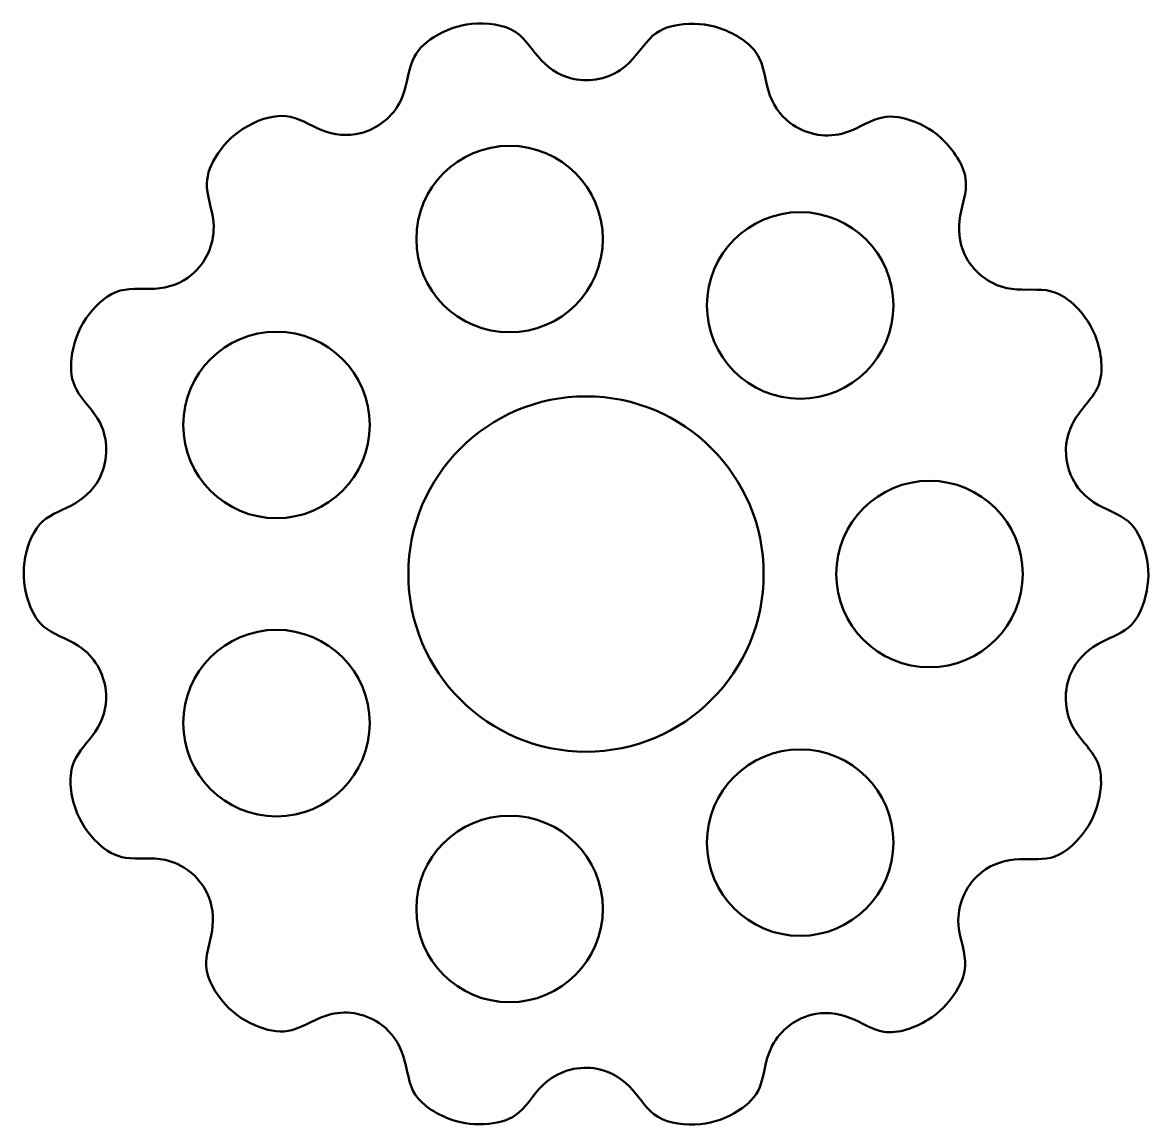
# Model space of a CAD drawing. Header units: millimetres. Extents: x 174.8 to 232.2, y 161.9 to 218.1.
import ezdxf

# ---------------------------------------------------------------- set-up
doc = ezdxf.new("R2010")
doc.units = ezdxf.units.MM
doc.header["$LTSCALE"] = 0.75
doc.layers.add('Visible', color=7, linetype='Continuous', lineweight=50)

msp = doc.modelspace()

# ---------------------------------------------------------------- linework, layer by layer
at = {"layer": 'Visible', "extrusion": (0, 0, -1)}
for centre, radius in [((-199.565, 207.085), 4.75), ((-214.37, 203.705), 4.75), ((-187.692, 197.616), 4.75), ((-203.459, 190.023), 9.05), ((-220.959, 190.023), 4.75), ((-187.692, 182.43), 4.75), ((-214.37, 176.341), 4.75), ((-199.565, 172.962), 4.75)]:
    msp.add_circle(centre, radius, dxfattribs=at)
at = {"layer": 'Visible'}
msp.add_open_spline([(227.984, 195.595), (227.827, 196.287), (227.912, 197.021), (228.221, 197.646), (228.552, 198.316), (229.165, 198.833), (229.477, 199.435), (229.852, 200.16), (229.745, 201.129), (229.482, 201.934), (229.259, 202.617), (228.855, 203.225), (228.312, 203.745), (227.904, 204.135), (227.437, 204.405), (226.915, 204.475), (226.289, 204.559), (225.568, 204.44), (224.896, 204.585), (223.974, 204.784), (223.153, 205.449), (222.747, 206.312), (222.461, 206.922), (222.407, 207.612), (222.525, 208.27), (222.634, 208.884), (222.856, 209.466), (222.811, 210.024), (222.751, 210.761), (222.261, 211.505), (221.724, 212.059), (221.244, 212.555), (220.646, 212.914), (219.962, 213.147), (219.422, 213.332), (218.873, 213.39), (218.366, 213.235), (217.759, 213.049), (217.158, 212.62), (216.485, 212.451), (215.591, 212.228), (214.589, 212.441), (213.847, 213.007), (213.312, 213.415), (212.941, 213.998), (212.748, 214.637), (212.562, 215.253), (212.518, 215.904), (212.235, 216.407), (211.892, 217.019), (211.186, 217.465), (210.502, 217.744), (209.849, 218.011), (209.161, 218.098), (208.432, 218.032), (207.841, 217.979), (207.279, 217.808), (206.866, 217.447), (206.376, 217.017), (206.017, 216.344), (205.467, 215.885), (204.79, 215.32), (203.85, 215.07), (202.967, 215.216), (202.28, 215.329), (201.659, 215.687), (201.187, 216.189), (200.723, 216.682), (200.39, 217.286), (199.885, 217.625), (199.275, 218.034), (198.393, 218.115), (197.629, 218.043), (196.953, 217.98), (196.312, 217.745), (195.708, 217.368), (195.216, 217.06), (194.813, 216.665), (194.612, 216.166), (194.368, 215.559), (194.332, 214.795), (194.025, 214.148), (193.638, 213.329), (192.854, 212.697), (191.964, 212.474), (191.307, 212.31), (190.617, 212.387), (189.995, 212.637), (189.36, 212.893), (188.794, 213.288), (188.181, 213.351), (187.449, 213.425), (186.621, 213.101), (185.975, 212.693), (185.41, 212.337), (184.944, 211.84), (184.577, 211.241), (184.279, 210.755), (184.106, 210.233), (184.148, 209.705), (184.198, 209.074), (184.479, 208.395), (184.492, 207.704), (184.509, 206.79), (184.081, 205.868), (183.372, 205.273), (182.844, 204.829), (182.174, 204.596), (181.492, 204.554), (180.792, 204.511), (180.097, 204.623), (179.509, 204.388), (178.913, 204.149), (178.384, 203.606), (177.998, 203.055), (177.575, 202.451), (177.333, 201.763), (177.247, 201.004), (177.182, 200.434), (177.24, 199.878), (177.499, 199.415), (177.816, 198.85), (178.384, 198.351), (178.702, 197.717), (179.116, 196.892), (179.124, 195.864), (178.731, 195.016), (178.422, 194.349), (177.861, 193.838), (177.214, 193.504), (176.633, 193.203), (176.026, 192.996), (175.632, 192.555), (175.19, 192.061), (174.95, 191.311), (174.852, 190.627), (174.753, 189.943), (174.834, 189.259), (175.067, 188.577), (175.254, 188.026), (175.547, 187.538), (175.986, 187.227), (176.508, 186.858), (177.226, 186.658), (177.785, 186.237), (178.504, 185.695), (178.964, 184.813), (179.01, 183.902), (179.044, 183.219), (178.833, 182.547), (178.455, 181.985), (178.098, 181.453), (177.613, 181.014), (177.382, 180.486), (177.07, 179.775), (177.19, 178.845), (177.447, 178.079), (177.672, 177.411), (178.07, 176.816), (178.602, 176.306), (179.01, 175.915), (179.477, 175.643), (179.999, 175.572), (180.624, 175.487), (181.345, 175.607), (182.016, 175.463), (182.918, 175.27), (183.724, 174.634), (184.14, 173.798), (184.439, 173.197), (184.513, 172.511), (184.407, 171.854), (184.304, 171.221), (184.066, 170.619), (184.106, 170.045), (184.154, 169.353), (184.593, 168.652), (185.082, 168.108), (185.559, 167.578), (186.146, 167.199), (186.838, 166.941), (187.386, 166.738), (187.956, 166.649), (188.477, 166.79), (189.12, 166.964), (189.75, 167.431), (190.463, 167.602), (191.338, 167.813), (192.314, 167.605), (193.045, 167.06), (193.586, 166.656), (193.965, 166.075), (194.162, 165.436), (194.371, 164.76), (194.409, 164.043), (194.762, 163.511), (195.162, 162.907), (195.918, 162.471), (196.627, 162.222), (197.222, 162.014), (197.854, 161.954), (198.514, 162.017), (199.092, 162.073), (199.64, 162.241), (200.045, 162.593), (200.537, 163.021), (200.895, 163.695), (201.444, 164.156), (202.143, 164.743), (203.125, 164.991), (204.033, 164.816), (204.746, 164.679), (205.373, 164.272), (205.846, 163.731), (206.272, 163.245), (206.599, 162.69), (207.093, 162.383), (207.698, 162.007), (208.55, 161.934), (209.29, 162.003), (209.973, 162.068), (210.622, 162.307), (211.229, 162.69), (211.714, 162.997), (212.109, 163.389), (212.307, 163.883), (212.544, 164.473), (212.582, 165.211), (212.868, 165.845), (213.245, 166.68), (214.027, 167.33), (214.925, 167.565), (215.578, 167.735), (216.268, 167.668), (216.89, 167.423), (217.501, 167.183), (218.047, 166.801), (218.63, 166.71), (219.368, 166.594), (220.214, 166.91), (220.881, 167.315), (221.459, 167.666), (221.931, 168.154), (222.309, 168.753), (222.615, 169.238), (222.806, 169.763), (222.774, 170.294), (222.734, 170.951), (222.43, 171.661), (222.426, 172.383), (222.42, 173.316), (222.881, 174.252), (223.623, 174.836), (224.169, 175.266), (224.853, 175.472), (225.542, 175.498), (226.176, 175.522), (226.799, 175.44), (227.336, 175.631), (227.96, 175.853), (228.512, 176.412), (228.913, 176.982), (229.32, 177.559), (229.559, 178.209), (229.658, 178.934), (229.738, 179.518), (229.701, 180.101), (229.446, 180.582), (229.131, 181.178), (228.525, 181.695), (228.2, 182.362), (227.775, 183.234), (227.805, 184.328), (228.268, 185.191), (228.589, 185.79), (229.12, 186.243), (229.72, 186.551), (230.267, 186.831), (230.837, 187.029), (231.224, 187.424), (231.715, 187.926), (231.973, 188.727), (232.071, 189.452), (232.163, 190.127), (232.08, 190.804), (231.849, 191.477), (231.662, 192.025), (231.369, 192.51), (230.931, 192.82), (230.396, 193.198), (229.655, 193.402), (229.087, 193.845), (228.537, 194.275), (228.142, 194.902), (227.984, 195.595)], degree=3, knots=[0, 0, 0, 0, 0.009819, 0.009819, 0.009819, 0.020357, 0.020357, 0.020357, 0.033023, 0.033023, 0.033023, 0.04379, 0.04379, 0.04379, 0.051875, 0.051875, 0.051875, 0.061563, 0.061563, 0.061563, 0.074856, 0.074856, 0.074856, 0.084244, 0.084244, 0.084244, 0.092994, 0.092994, 0.092994, 0.104546, 0.104546, 0.104546, 0.114893, 0.114893, 0.114893, 0.123066, 0.123066, 0.123066, 0.132848, 0.132848, 0.132848, 0.145826, 0.145826, 0.145826, 0.155196, 0.155196, 0.155196, 0.164227, 0.164227, 0.164227, 0.175189, 0.175189, 0.175189, 0.185661, 0.185661, 0.185661, 0.194166, 0.194166, 0.194166, 0.204253, 0.204253, 0.204253, 0.216687, 0.216687, 0.216687, 0.226361, 0.226361, 0.226361, 0.235866, 0.235866, 0.235866, 0.247353, 0.247353, 0.247353, 0.257532, 0.257532, 0.257532, 0.265836, 0.265836, 0.265836, 0.275929, 0.275929, 0.275929, 0.288699, 0.288699, 0.288699, 0.298114, 0.298114, 0.298114, 0.307724, 0.307724, 0.307724, 0.319216, 0.319216, 0.319216, 0.329273, 0.329273, 0.329273, 0.337437, 0.337437, 0.337437, 0.347176, 0.347176, 0.347176, 0.360059, 0.360059, 0.360059, 0.369656, 0.369656, 0.369656, 0.379506, 0.379506, 0.379506, 0.389496, 0.389496, 0.389496, 0.40043, 0.40043, 0.40043, 0.408641, 0.408641, 0.408641, 0.418636, 0.418636, 0.418636, 0.431646, 0.431646, 0.431646, 0.441876, 0.441876, 0.441876, 0.451061, 0.451061, 0.451061, 0.461375, 0.461375, 0.461375, 0.47169, 0.47169, 0.47169, 0.480013, 0.480013, 0.480013, 0.489888, 0.489888, 0.489888, 0.502564, 0.502564, 0.502564, 0.512078, 0.512078, 0.512078, 0.521077, 0.521077, 0.521077, 0.533204, 0.533204, 0.533204, 0.543764, 0.543764, 0.543764, 0.551851, 0.551851, 0.551851, 0.561534, 0.561534, 0.561534, 0.574526, 0.574526, 0.574526, 0.583879, 0.583879, 0.583879, 0.592874, 0.592874, 0.592874, 0.603731, 0.603731, 0.603731, 0.614296, 0.614296, 0.614296, 0.62266, 0.62266, 0.62266, 0.632989, 0.632989, 0.632989, 0.645673, 0.645673, 0.645673, 0.655064, 0.655064, 0.655064, 0.66501, 0.66501, 0.66501, 0.676313, 0.676313, 0.676313, 0.685793, 0.685793, 0.685793, 0.694113, 0.694113, 0.694113, 0.704209, 0.704209, 0.704209, 0.717072, 0.717072, 0.717072, 0.72716, 0.72716, 0.72716, 0.736233, 0.736233, 0.736233, 0.747358, 0.747358, 0.747358, 0.757638, 0.757638, 0.757638, 0.765848, 0.765848, 0.765848, 0.775648, 0.775648, 0.775648, 0.788555, 0.788555, 0.788555, 0.797945, 0.797945, 0.797945, 0.807159, 0.807159, 0.807159, 0.818853, 0.818853, 0.818853, 0.828978, 0.828978, 0.828978, 0.837187, 0.837187, 0.837187, 0.847363, 0.847363, 0.847363, 0.860516, 0.860516, 0.860516, 0.8702, 0.8702, 0.8702, 0.8791, 0.8791, 0.8791, 0.889433, 0.889433, 0.889433, 0.899906, 0.899906, 0.899906, 0.90835, 0.90835, 0.90835, 0.918808, 0.918808, 0.918808, 0.932481, 0.932481, 0.932481, 0.94196, 0.94196, 0.94196, 0.950587, 0.950587, 0.950587, 0.96154, 0.96154, 0.96154, 0.971727, 0.971727, 0.971727, 0.980016, 0.980016, 0.980016, 0.990157, 0.990157, 0.990157, 1, 1, 1, 1], dxfattribs=at)

doc.saveas('drawing.dxf')
